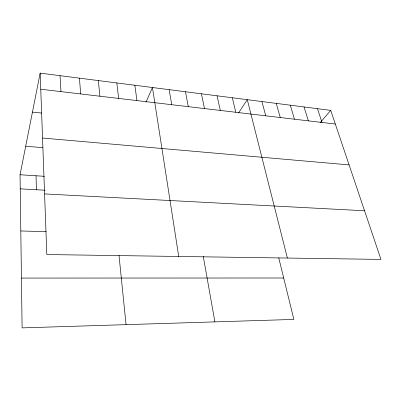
<?xml version="1.0" encoding="UTF-8"?>
<svg xmlns="http://www.w3.org/2000/svg" width="401" height="401" viewBox="0 0 401 401"><rect width="100%" height="100%" fill="white"/><g stroke="black" fill="none" stroke-linecap="round" stroke-linejoin="round"><path stroke-width="0.6" d="M278.745 257.828L293.863 319.422L22.1 327.883L20.05 174.751L40.165 73.117L330.72 110.37L380.95 259.407L46.807 254.545L40.165 73.117M145.989 102.165L152.45 87.513L178.726 256.465M238.47 113.062L247.287 99.674L287.382 258.043M320.138 122.691L330.72 110.37M21.433 278.068L283.697 278.003M20.802 230.961L46.185 231.698M44.586 193.924L364.554 210.766M20.24 188.851L44.977 190.209M20.05 174.751L44.461 176.305M25.694 146.24L42.777 147.638M42.541 138.039L349.101 164.906M32.451 112.1L41.649 113.052M40.752 89.228L335.326 124.034M317.517 108.681L321.983 122.455M304.048 106.952L308.359 120.846M290.294 105.187L294.454 119.202M276.259 103.388L280.254 117.523M261.923 101.553L265.748 115.809M232.329 97.759L235.783 112.27M217.051 95.799L220.304 110.44M201.432 93.794L204.485 108.571M185.473 91.749L188.3 106.661M203.272 256.424L214.901 321.878M169.147 89.659L171.748 104.706M134.846 85.258L136.952 100.591M116.821 82.947L118.651 98.43M119.022 255.497L126.059 324.645M98.355 80.581L99.899 96.215M79.433 78.155L80.676 93.944M60.045 75.669L60.967 91.613M36.025 175.768L36.431 189.738"/></g></svg>
